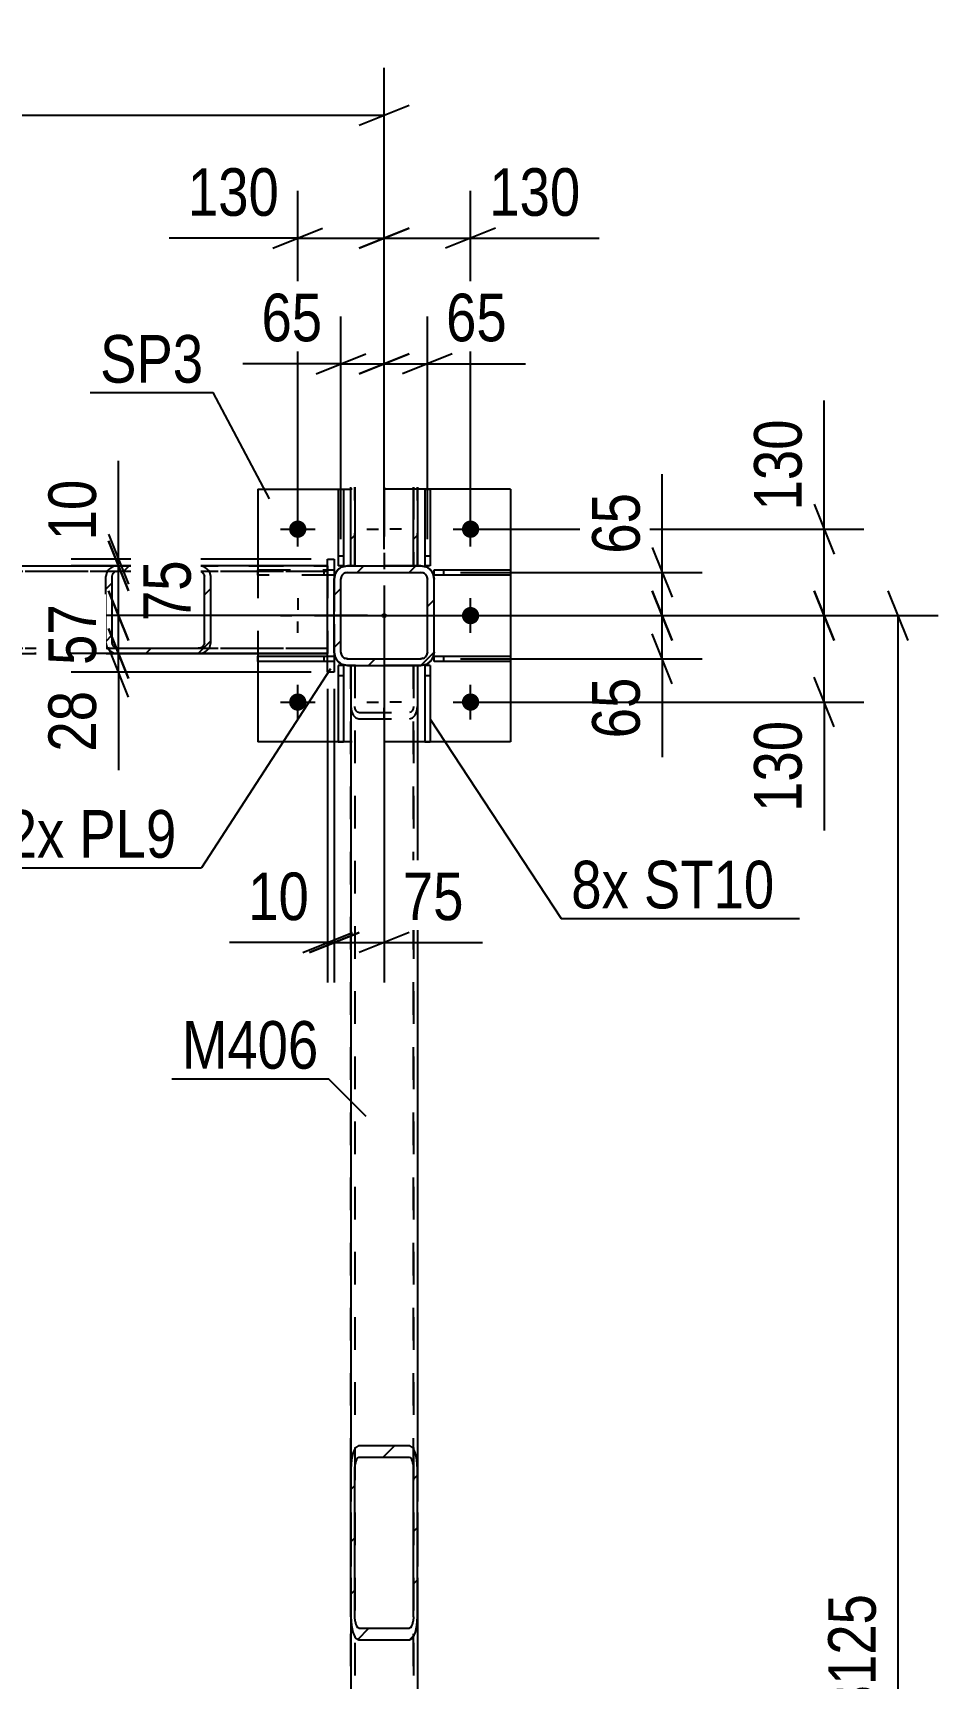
# Model space of a CAD drawing. Header units: millimetres. Extents: x -808 to 381, y -747 to 94.
# Drawn here: x 64.2 to 118.6, y -197.9 to -98.9 of the extents above; entities that cross this region are included whole.
import ezdxf

# ---------------------------------------------------------------- set-up
doc = ezdxf.new("R2010")
doc.units = ezdxf.units.MM
doc.linetypes.add('DXK_LINE_DOT2', pattern=[3.9198, 1.9599, -1.9599])
doc.linetypes.add('DXK_LINE_DOT3', pattern=[5.9187, 2.979, -0.9799, 0.9799, -0.9799])
doc.styles.add('Arial Narrow', font='ARIALN.TTF', dxfattribs={"height": 0.2})

# ---------------------------------------------------------------- blocks, each defined once
blk = doc.blocks.new('Part-232923327-102505 - 102461')
at = {"linetype": 'Continuous'}
h = blk.add_hatch(dxfattribs=at)
h.set_pattern_fill('', scale=0.7, style=0, pattern_type=0)
h.set_pattern_definition([(45, (86.8112, -195.6161), (-1.57154, 1.57154), [])])
h.paths.add_polyline_path([(83.771, -195.616), (86.811, -195.616), (86.995, -195.509), (87.151, -195.205), (87.255, -194.75), (87.291, -194.213), (87.291, -185.324), (87.255, -184.787), (87.151, -184.332), (86.995, -184.028), (86.811, -183.921), (83.771, -183.921), (83.588, -184.028), (83.432, -184.332), (83.328, -184.787), (83.291, -185.324), (83.291, -194.213), (83.328, -194.75), (83.432, -195.205), (83.588, -195.509)])
h.paths.add_polyline_path([(83.602, -194.709), (83.55, -194.481), (83.531, -194.213), (83.531, -185.324), (83.55, -185.056), (83.602, -184.828), (83.679, -184.676), (83.771, -184.623), (86.811, -184.623), (86.903, -184.676), (86.981, -184.828), (87.033, -185.056), (87.051, -185.324), (87.051, -194.213), (87.033, -194.481), (86.981, -194.709), (86.903, -194.861), (86.811, -194.914), (83.771, -194.914), (83.679, -194.861)])
at = {"color": 2, "linetype": 'Continuous'}
for p, q in [((83.291, -136.996), (83.291, -185.324)), ((87.291, -136.996), (87.291, -185.324)), ((83.771, -183.921), (83.588, -184.028)), ((83.771, -183.921), (86.811, -183.921)), ((86.995, -184.028), (86.811, -183.921)), ((83.328, -184.787), (83.291, -185.324)), ((83.531, -185.324), (83.55, -185.056)), ((83.679, -184.676), (83.771, -184.623)), ((83.771, -184.623), (86.811, -184.623)), ((86.811, -184.623), (86.903, -184.676)), ((87.033, -185.056), (87.051, -185.324)), ((87.291, -185.324), (87.255, -184.787)), ((83.291, -194.213), (83.291, -185.324)), ((83.531, -194.213), (83.531, -185.324)), ((87.051, -194.213), (87.051, -185.324)), ((87.291, -194.213), (87.291, -185.324)), ((83.291, -194.213), (83.328, -194.75)), ((83.55, -194.481), (83.531, -194.213)), ((83.771, -194.914), (83.679, -194.861)), ((83.771, -194.914), (86.811, -194.914)), ((86.903, -194.861), (86.811, -194.914)), ((87.051, -194.213), (87.033, -194.481)), ((87.255, -194.75), (87.291, -194.213)), ((83.588, -195.509), (83.771, -195.616)), ((83.771, -195.616), (86.811, -195.616)), ((86.811, -195.616), (86.995, -195.509))]:
    blk.add_line(p, q, dxfattribs=at)
at = {"color": 7, "linetype": 'DXK_LINE_DOT2'}
for p, q in [((87.291, -136.996), (83.291, -136.996)), ((83.531, -136.996), (83.531, -194.213)), ((87.051, -136.996), (87.051, -194.213)), ((83.291, -185.324), (83.291, -194.213)), ((87.291, -185.324), (87.291, -194.213))]:
    blk.add_line(p, q, dxfattribs=at)
at = {"color": 2, "linetype": 'Continuous'}
for centre, radius, start, end in [((84.955, -184.92), 1.632, 146.88453, 175.35202), ((85.628, -184.92), 1.632, 4.64799, 33.11546), ((84.363, -185.122), 0.816, 146.88453, 175.35202), ((86.219, -185.122), 0.816, 4.64799, 33.11546), ((84.955, -194.618), 1.632, 184.64799, 213.11546), ((84.363, -194.415), 0.816, 184.64799, 213.11546), ((86.219, -194.415), 0.816, 326.88453, 355.35202), ((85.628, -194.618), 1.632, 326.88453, 355.35202)]:
    blk.add_arc(centre, radius, start, end, dxfattribs=at)
blk = doc.blocks.new('Part-232923327-102682 - 102461')
at = {"color": 2, "linetype": 'Continuous'}
for p, q in [((82.851, -136.996), (82.531, -136.996)), ((82.531, -136.996), (82.531, -141.596)), ((82.851, -136.996), (82.851, -141.596)), ((82.531, -141.596), (82.851, -141.596))]:
    blk.add_line(p, q, dxfattribs=at)
at = {"color": 7, "linetype": 'DXK_LINE_DOT2'}
blk.add_line((82.531, -137.596), (82.851, -137.596), dxfattribs=at)
blk = doc.blocks.new('Part-232923327-102561 - 102461')
at = {"color": 2, "linetype": 'Continuous'}
for p, q in [((81.891, -130.596), (82.291, -130.596)), ((81.891, -137.396), (81.891, -130.596)), ((82.291, -130.596), (82.291, -131.796)), ((82.291, -136.196), (82.291, -137.396)), ((82.291, -137.396), (81.891, -137.396))]:
    blk.add_line(p, q, dxfattribs=at)
at = {"color": 7, "linetype": 'DXK_LINE_DOT2'}
blk.add_line((82.291, -131.796), (82.291, -136.196), dxfattribs=at)
blk = doc.blocks.new('Part-232923327-102512 - 102461')
at = {"color": 7, "linetype": 'DXK_LINE_DOT2'}
for p, q in [((87.291, -136.996), (83.291, -136.996)), ((83.291, -136.996), (83.291, -194.213)), ((83.531, -136.996), (83.531, -255.996)), ((87.051, -136.996), (87.051, -255.996)), ((87.291, -136.996), (87.291, -194.213)), ((83.291, -139.462), (83.328, -139.745)), ((83.55, -139.604), (83.531, -139.462)), ((87.051, -139.462), (87.033, -139.604)), ((87.255, -139.745), (87.291, -139.462)), ((83.328, -139.745), (83.432, -139.985)), ((83.432, -139.985), (83.588, -140.145)), ((83.602, -139.724), (83.55, -139.604)), ((83.588, -140.145), (83.771, -140.202)), ((83.679, -139.804), (83.602, -139.724)), ((83.771, -139.832), (83.679, -139.804)), ((83.771, -139.832), (86.811, -139.832)), ((83.771, -140.202), (86.811, -140.202)), ((86.903, -139.804), (86.811, -139.832)), ((86.811, -140.202), (86.995, -140.145)), ((86.981, -139.724), (86.903, -139.804)), ((87.033, -139.604), (86.981, -139.724)), ((86.995, -140.145), (87.151, -139.985)), ((87.151, -139.985), (87.255, -139.745))]:
    blk.add_line(p, q, dxfattribs=at)
at = {"color": 2, "linetype": 'Continuous'}
for p, q in [((83.291, -194.213), (83.291, -255.996)), ((87.291, -194.213), (87.291, -255.996))]:
    blk.add_line(p, q, dxfattribs=at)
blk = doc.blocks.new('Part-232923327-142979 - 102461')
at = {"color": 7, "linetype": 'DXK_LINE_DOT2'}
for p, q in [((83.291, -130.999), (83.291, -126.262)), ((83.531, -126.262), (83.531, -130.999)), ((87.051, -126.262), (87.051, -130.999)), ((87.291, -130.999), (87.291, -126.262)), ((83.291, -130.999), (87.291, -130.999))]:
    blk.add_line(p, q, dxfattribs=at)
at = {"color": 7, "linetype": 'DXK_LINE_DOT3'}
blk.add_line((85.291, -126.262), (85.291, -140.999), dxfattribs=at)
blk = doc.blocks.new('Part-232923327-102506 - 102461')
at = {"color": 7, "linetype": 'DXK_LINE_DOT2'}
for p, q in [((83.291, -255.996), (83.291, -136.996)), ((83.291, -136.996), (87.291, -136.996)), ((83.531, -136.996), (83.531, -255.996)), ((87.051, -255.996), (87.051, -136.996)), ((87.291, -136.996), (87.291, -255.996))]:
    blk.add_line(p, q, dxfattribs=at)
blk = doc.blocks.new('Part-232923327-102681 - 102461')
at = {"color": 2, "linetype": 'Continuous'}
for p, q in [((88.051, -136.996), (87.731, -136.996)), ((87.731, -136.996), (87.731, -141.596)), ((88.051, -136.996), (88.051, -141.596)), ((87.731, -141.596), (88.051, -141.596))]:
    blk.add_line(p, q, dxfattribs=at)
at = {"color": 7, "linetype": 'DXK_LINE_DOT2'}
blk.add_line((87.731, -137.596), (88.051, -137.596), dxfattribs=at)
blk = doc.blocks.new('Part-232923327-102482 - 102461')
at = {"color": 7, "linetype": 'DXK_LINE_DOT2'}
for p, q in [((32.332, -130.996), (56.908, -130.996)), ((32.332, -130.996), (32.332, -136.276)), ((32.332, -131.316), (81.891, -131.316)), ((69.305, -130.996), (81.891, -130.996)), ((81.891, -130.996), (81.891, -136.276)), ((32.332, -135.956), (81.891, -135.956)), ((32.332, -136.276), (56.908, -136.276)), ((69.305, -136.276), (81.891, -136.276))]:
    blk.add_line(p, q, dxfattribs=at)
at = {"color": 2, "linetype": 'Continuous'}
for p, q in [((56.908, -130.996), (69.305, -130.996)), ((56.908, -136.276), (69.305, -136.276))]:
    blk.add_line(p, q, dxfattribs=at)
blk = doc.blocks.new('Part-232923327-102676 - 102461')
at = {"color": 2, "linetype": 'Continuous'}
for p, q in [((88.291, -136.756), (88.291, -136.436)), ((88.291, -136.436), (92.891, -136.436)), ((92.891, -136.436), (92.891, -136.756)), ((92.891, -136.756), (88.291, -136.756))]:
    blk.add_line(p, q, dxfattribs=at)
at = {"color": 7, "linetype": 'DXK_LINE_DOT2'}
blk.add_line((88.891, -136.756), (88.891, -136.436), dxfattribs=at)
blk = doc.blocks.new('Part-232923327-102679 - 102461')
at = {"color": 2, "linetype": 'Continuous'}
for p, q in [((87.731, -126.396), (87.731, -130.996)), ((87.731, -126.396), (88.051, -126.396)), ((88.051, -126.396), (88.051, -130.996)), ((88.051, -130.996), (87.731, -130.996))]:
    blk.add_line(p, q, dxfattribs=at)
at = {"color": 7, "linetype": 'DXK_LINE_DOT2'}
blk.add_line((87.731, -130.396), (88.051, -130.396), dxfattribs=at)
blk = doc.blocks.new('Part-232923327-102536 - 102461')
at = {"linetype": 'Continuous'}
h = blk.add_hatch(dxfattribs=at)
h.set_pattern_fill('', scale=0.7, style=0, pattern_type=0)
h.set_pattern_definition([(45, (87.4912, -136.9959), (-1.57154, 1.57154), [])])
h.paths.add_polyline_path([(83.091, -136.996), (87.491, -136.996), (87.797, -136.935), (88.057, -136.762), (88.23, -136.502), (88.291, -136.196), (88.291, -131.796), (88.23, -131.49), (88.057, -131.23), (87.797, -131.057), (87.491, -130.996), (83.091, -130.996), (82.785, -131.057), (82.526, -131.23), (82.352, -131.49), (82.291, -131.796), (82.291, -136.196), (82.352, -136.502), (82.526, -136.762), (82.785, -136.935)])
h.paths.add_polyline_path([(82.808, -136.479), (82.722, -136.349), (82.691, -136.196), (82.691, -131.796), (82.722, -131.643), (82.808, -131.513), (82.938, -131.426), (83.091, -131.396), (87.491, -131.396), (87.644, -131.426), (87.774, -131.513), (87.861, -131.643), (87.891, -131.796), (87.891, -136.196), (87.861, -136.349), (87.774, -136.479), (87.644, -136.565), (87.491, -136.596), (83.091, -136.596), (82.938, -136.565)])
blk.add_hatch(color=30, dxfattribs=at).paths.add_polyline_path([(85.291, -134.096, -1), (85.291, -133.896, -1)])
at = {"color": 7, "linetype": 'DXK_LINE_DOT2'}
for p, q in [((82.291, -131.796), (82.352, -131.49)), ((82.785, -131.057), (83.091, -130.996)), ((83.091, -131.396), (82.938, -131.426)), ((87.491, -130.996), (83.091, -130.996)), ((83.091, -131.396), (87.491, -131.396)), ((87.491, -130.996), (87.797, -131.057)), ((87.644, -131.426), (87.491, -131.396)), ((88.23, -131.49), (88.291, -131.796)), ((82.291, -136.196), (82.291, -131.796)), ((82.722, -131.643), (82.691, -131.796)), ((82.691, -136.196), (82.691, -131.796)), ((87.891, -131.796), (87.861, -131.643)), ((87.891, -136.196), (87.891, -131.796)), ((88.291, -136.196), (88.291, -131.796)), ((82.352, -136.502), (82.291, -136.196)), ((82.691, -136.196), (82.722, -136.349)), ((82.938, -136.565), (83.091, -136.596)), ((87.491, -136.596), (87.644, -136.565)), ((87.861, -136.349), (87.891, -136.196)), ((88.291, -136.196), (88.23, -136.502)), ((83.091, -136.996), (82.785, -136.935)), ((83.091, -136.596), (87.491, -136.596)), ((87.491, -136.996), (83.091, -136.996)), ((87.797, -136.935), (87.491, -136.996))]:
    blk.add_line(p, q, dxfattribs=at)
at = {"color": 2, "linetype": 'Continuous'}
for p, q in [((82.352, -131.49), (82.291, -131.796)), ((83.091, -130.996), (82.785, -131.057)), ((82.938, -131.426), (83.091, -131.396)), ((83.091, -130.996), (83.091, -130.996)), ((83.091, -130.996), (87.491, -130.996)), ((83.091, -131.396), (83.091, -131.396)), ((83.091, -131.396), (87.491, -131.396)), ((87.491, -130.996), (87.491, -130.996)), ((87.797, -131.057), (87.491, -130.996)), ((87.491, -131.396), (87.491, -131.396)), ((87.491, -131.396), (87.644, -131.426)), ((88.291, -131.796), (88.23, -131.49)), ((82.291, -131.796), (82.291, -131.796)), ((82.291, -136.196), (82.291, -131.796)), ((82.691, -131.796), (82.722, -131.643)), ((82.691, -131.796), (82.691, -131.796)), ((82.691, -136.196), (82.691, -131.796)), ((87.861, -131.643), (87.891, -131.796)), ((87.891, -131.796), (87.891, -131.796)), ((87.891, -136.196), (87.891, -131.796)), ((88.291, -131.796), (88.291, -131.796)), ((88.291, -136.196), (88.291, -131.796)), ((82.291, -136.196), (82.291, -136.196)), ((82.291, -136.196), (82.352, -136.502)), ((82.691, -136.196), (82.691, -136.196)), ((82.722, -136.349), (82.691, -136.196)), ((83.091, -136.596), (82.938, -136.565)), ((87.644, -136.565), (87.491, -136.596)), ((87.891, -136.196), (87.861, -136.349)), ((87.891, -136.196), (87.891, -136.196)), ((88.23, -136.502), (88.291, -136.196)), ((88.291, -136.196), (88.291, -136.196)), ((82.785, -136.935), (83.091, -136.996)), ((83.091, -136.596), (83.091, -136.596)), ((83.091, -136.596), (87.491, -136.596)), ((83.091, -136.996), (83.091, -136.996)), ((83.091, -136.996), (87.491, -136.996)), ((87.491, -136.596), (87.491, -136.596)), ((87.491, -136.996), (87.797, -136.935)), ((87.491, -136.996), (87.491, -136.996))]:
    blk.add_line(p, q, dxfattribs=at)
at = {"color": 30, "linetype": 'DXK_LINE_DOT3'}
blk.add_line((85.291, -133.996), (85.291, -133.996), dxfattribs=at)
at = {"color": 30, "linetype": 'Continuous'}
blk.add_circle((85.291, -133.996), 0.1, dxfattribs=at)
at = {"color": 7, "linetype": 'DXK_LINE_DOT2'}
for centre, radius, start, end in [((83.091, -131.796), 0.8, 112.5, 157.5), ((83.091, -131.796), 0.4, 112.5, 157.5), ((87.491, -131.796), 0.4, 22.5, 67.5), ((87.491, -131.796), 0.8, 22.5, 67.5), ((83.091, -136.196), 0.8, 202.5, 247.5), ((83.091, -136.196), 0.4, 202.5, 247.5), ((87.491, -136.196), 0.4, 292.5, 337.5), ((87.491, -136.196), 0.8, 292.5, 337.5)]:
    blk.add_arc(centre, radius, start, end, dxfattribs=at)
at = {"color": 2, "linetype": 'Continuous'}
for centre, radius, start, end in [((83.091, -131.796), 0.8, 112.5, 157.5), ((83.091, -131.796), 0.4, 112.5, 157.5), ((87.491, -131.796), 0.4, 22.5, 67.5), ((87.491, -131.796), 0.8, 22.5, 67.5), ((83.091, -136.196), 0.8, 202.5, 247.5), ((83.091, -136.196), 0.4, 202.5, 247.5), ((87.491, -136.196), 0.4, 292.5, 337.5), ((87.491, -136.196), 0.8, 292.5, 337.5)]:
    blk.add_arc(centre, radius, start, end, dxfattribs=at)
blk = doc.blocks.new('Part-232923327-102539 - 102461')
at = {"color": 2, "linetype": 'Continuous'}
for p, q in [((77.691, -126.396), (77.691, -130.996)), ((77.691, -126.396), (83.291, -126.396)), ((92.891, -126.396), (87.291, -126.396)), ((92.891, -126.396), (92.891, -141.596)), ((77.691, -136.276), (77.691, -141.596)), ((83.291, -141.596), (77.691, -141.596)), ((92.891, -141.596), (87.291, -141.596))]:
    blk.add_line(p, q, dxfattribs=at)
at = {"color": 7, "linetype": 'DXK_LINE_DOT2'}
for p, q in [((87.291, -126.396), (83.291, -126.396)), ((77.691, -130.996), (77.691, -136.276)), ((87.291, -141.596), (83.291, -141.596))]:
    blk.add_line(p, q, dxfattribs=at)
blk = doc.blocks.new('Part-232923327-102541 - 102461')
at = {"color": 7, "linetype": 'DXK_LINE_DOT2'}
for p, q in [((57.321, -131.391), (57.291, -131.636)), ((57.404, -131.183), (57.321, -131.391)), ((57.528, -131.045), (57.404, -131.183)), ((57.483, -131.636), (57.498, -131.513)), ((57.498, -131.513), (57.539, -131.41)), ((57.674, -130.996), (57.528, -131.045)), ((57.539, -131.41), (57.601, -131.34)), ((57.601, -131.34), (57.674, -131.316)), ((57.674, -130.996), (60.068, -130.996)), ((57.674, -130.996), (81.891, -130.996)), ((57.674, -131.316), (60.068, -131.316)), ((57.674, -131.316), (81.891, -131.316)), ((60.215, -131.045), (60.068, -130.996)), ((60.068, -131.316), (60.142, -131.34)), ((60.142, -131.34), (60.204, -131.41)), ((60.204, -131.41), (60.245, -131.513)), ((60.339, -131.183), (60.215, -131.045)), ((60.245, -131.513), (60.26, -131.636)), ((60.422, -131.391), (60.339, -131.183)), ((60.451, -131.636), (60.422, -131.391)), ((81.891, -130.996), (81.891, -136.276)), ((57.291, -135.636), (57.291, -131.636)), ((57.483, -135.636), (57.483, -131.636)), ((60.26, -135.636), (60.26, -131.636)), ((60.451, -135.636), (60.451, -131.636)), ((57.291, -135.636), (57.321, -135.881)), ((57.321, -135.881), (57.404, -136.088)), ((57.404, -136.088), (57.528, -136.227)), ((57.498, -135.758), (57.483, -135.636)), ((57.539, -135.862), (57.498, -135.758)), ((57.528, -136.227), (57.674, -136.276)), ((57.601, -135.932), (57.539, -135.862)), ((57.674, -135.956), (57.601, -135.932)), ((57.674, -135.956), (60.068, -135.956)), ((57.674, -135.956), (81.891, -135.956)), ((57.674, -136.276), (60.068, -136.276)), ((81.891, -136.276), (57.674, -136.276)), ((60.142, -135.932), (60.068, -135.956)), ((60.068, -136.276), (60.215, -136.227)), ((60.204, -135.862), (60.142, -135.932)), ((60.245, -135.758), (60.204, -135.862)), ((60.215, -136.227), (60.339, -136.088)), ((60.26, -135.636), (60.245, -135.758)), ((60.339, -136.088), (60.422, -135.881)), ((60.422, -135.881), (60.451, -135.636))]:
    blk.add_line(p, q, dxfattribs=at)
blk = doc.blocks.new('Part-232923327-102677 - 102461')
at = {"color": 7, "linetype": 'DXK_LINE_DOT2'}
for p, q in [((77.691, -131.236), (82.291, -131.236)), ((77.691, -131.556), (77.691, -131.236)), ((82.291, -131.556), (77.691, -131.556)), ((81.691, -131.556), (81.691, -131.236)), ((82.291, -131.236), (82.291, -131.556))]:
    blk.add_line(p, q, dxfattribs=at)
blk = doc.blocks.new('Part-232923327-102542 - 102461')
at = {"linetype": 'Continuous'}
h = blk.add_hatch(dxfattribs=at)
h.set_pattern_fill('', scale=0.7, style=0, pattern_type=0)
h.set_pattern_definition([(45, (74.0929, -136.276), (-1.57154, 1.57154), [])])
h.paths.add_polyline_path([(69.305, -136.276), (74.093, -136.276), (74.386, -136.227), (74.635, -136.089), (74.801, -135.881), (74.859, -135.636), (74.859, -131.636), (74.801, -131.391), (74.635, -131.183), (74.386, -131.045), (74.093, -130.996), (69.305, -130.996), (69.012, -131.045), (68.763, -131.183), (68.597, -131.391), (68.539, -131.636), (68.539, -135.636), (68.597, -135.881), (68.763, -136.089), (69.012, -136.227)])
h.paths.add_polyline_path([(68.951, -135.758), (68.922, -135.636), (68.922, -131.636), (68.951, -131.514), (69.034, -131.41), (69.159, -131.34), (69.305, -131.316), (74.093, -131.316), (74.239, -131.34), (74.364, -131.41), (74.447, -131.514), (74.476, -131.636), (74.476, -135.636), (74.447, -135.758), (74.364, -135.862), (74.239, -135.932), (74.093, -135.956), (69.305, -135.956), (69.159, -135.932), (69.034, -135.862)])
at = {"color": 2, "linetype": 'Continuous'}
for p, q in [((68.597, -131.391), (68.539, -131.636)), ((68.922, -131.636), (68.951, -131.514)), ((69.305, -130.996), (69.012, -131.045)), ((69.159, -131.34), (69.305, -131.316)), ((69.305, -130.996), (74.093, -130.996)), ((69.305, -131.316), (74.093, -131.316)), ((81.891, -130.996), (74.093, -130.996)), ((74.386, -131.045), (74.093, -130.996)), ((74.093, -131.316), (74.239, -131.34)), ((74.447, -131.514), (74.476, -131.636)), ((74.859, -131.636), (74.801, -131.391)), ((68.539, -135.636), (68.539, -131.636)), ((68.922, -135.636), (68.922, -131.636)), ((74.476, -135.636), (74.476, -131.636)), ((74.859, -135.636), (74.859, -131.636)), ((68.539, -135.636), (68.597, -135.881)), ((68.951, -135.758), (68.922, -135.636)), ((69.012, -136.227), (69.305, -136.276)), ((69.305, -135.956), (69.159, -135.932)), ((69.305, -135.956), (74.093, -135.956)), ((69.305, -136.276), (74.093, -136.276)), ((74.239, -135.932), (74.093, -135.956)), ((74.093, -136.276), (74.386, -136.227)), ((74.093, -136.276), (81.891, -136.276)), ((74.476, -135.636), (74.447, -135.758)), ((74.801, -135.881), (74.859, -135.636))]:
    blk.add_line(p, q, dxfattribs=at)
at = {"color": 7, "linetype": 'DXK_LINE_DOT2'}
for p, q in [((69.305, -130.996), (74.093, -130.996)), ((69.305, -131.316), (81.891, -131.316)), ((81.891, -136.276), (81.891, -130.996)), ((69.305, -135.956), (81.891, -135.956)), ((69.305, -136.276), (74.093, -136.276))]:
    blk.add_line(p, q, dxfattribs=at)
at = {"color": 2, "linetype": 'Continuous'}
for centre, radius, start, end in [((69.23, -131.726), 0.716, 107.70119, 152.05373), ((69.267, -131.681), 0.358, 107.70119, 152.05373), ((74.131, -131.681), 0.358, 27.94627, 72.2988), ((74.168, -131.726), 0.716, 27.94627, 72.2988), ((69.23, -135.546), 0.716, 207.94627, 252.2988), ((69.267, -135.591), 0.358, 207.94627, 252.2988), ((74.131, -135.591), 0.358, 287.70119, 332.05373), ((74.168, -135.546), 0.716, 287.70119, 332.05373)]:
    blk.add_arc(centre, radius, start, end, dxfattribs=at)
blk = doc.blocks.new('Part-232923327-102562 - 102461')
at = {"color": 7, "linetype": 'DXK_LINE_DOT2'}
for p, q in [((81.891, -130.596), (82.291, -130.596)), ((81.891, -137.396), (81.891, -130.596)), ((82.291, -130.596), (82.291, -137.396)), ((82.291, -137.396), (81.891, -137.396))]:
    blk.add_line(p, q, dxfattribs=at)
blk = doc.blocks.new('Part-232923327-142971 - 102461')
at = {"color": 7, "linetype": 'DXK_LINE_DOT2'}
for p, q in [((83.291, -130.999), (83.291, -126.262)), ((83.531, -126.262), (83.531, -130.999)), ((87.051, -126.262), (87.051, -130.999)), ((87.291, -130.999), (87.291, -126.262)), ((83.291, -130.999), (87.291, -130.999))]:
    blk.add_line(p, q, dxfattribs=at)
at = {"color": 7, "linetype": 'DXK_LINE_DOT3'}
blk.add_line((85.291, -126.262), (85.291, -140.999), dxfattribs=at)
blk = doc.blocks.new('Part-232923327-102675 - 102461')
at = {"color": 2, "linetype": 'Continuous'}
for p, q in [((88.291, -131.556), (88.291, -131.236)), ((88.291, -131.236), (92.891, -131.236)), ((92.891, -131.556), (88.291, -131.556)), ((92.891, -131.236), (92.891, -131.556))]:
    blk.add_line(p, q, dxfattribs=at)
at = {"color": 7, "linetype": 'DXK_LINE_DOT2'}
blk.add_line((88.891, -131.556), (88.891, -131.236), dxfattribs=at)
blk = doc.blocks.new('Part-232923327-102678 - 102461')
at = {"color": 2, "linetype": 'Continuous'}
for p, q in [((77.691, -136.436), (81.891, -136.436)), ((77.691, -136.756), (77.691, -136.436)), ((81.891, -136.756), (77.691, -136.756))]:
    blk.add_line(p, q, dxfattribs=at)
at = {"color": 7, "linetype": 'DXK_LINE_DOT2'}
for p, q in [((81.691, -136.756), (81.691, -136.436)), ((81.891, -136.436), (82.291, -136.436)), ((82.291, -136.436), (82.291, -136.756)), ((82.291, -136.756), (81.891, -136.756))]:
    blk.add_line(p, q, dxfattribs=at)
blk = doc.blocks.new('Part-232923327-102680 - 102461')
at = {"color": 2, "linetype": 'Continuous'}
for p, q in [((82.531, -126.396), (82.531, -130.996)), ((82.531, -126.396), (82.851, -126.396)), ((82.851, -126.396), (82.851, -130.996)), ((82.851, -130.996), (82.531, -130.996))]:
    blk.add_line(p, q, dxfattribs=at)
at = {"color": 7, "linetype": 'DXK_LINE_DOT2'}
blk.add_line((82.531, -130.396), (82.851, -130.396), dxfattribs=at)
blk = doc.blocks.new('Bolt-232923327-102699 - 102461')
at = {"linetype": 'Continuous'}
for points in [[(80.091, -128.276, -1), (80.091, -129.316, -1)], [(90.491, -128.276, -1), (90.491, -129.316, -1)], [(90.491, -133.476, -1), (90.491, -134.516, -1)], [(80.091, -138.676, -1), (80.091, -139.716, -1)], [(90.491, -138.676, -1), (90.491, -139.716, -1)]]:
    blk.add_hatch(color=1, dxfattribs=at).paths.add_polyline_path(points)
at = {"color": 1, "linetype": 'Continuous'}
for p, q in [((80.091, -129.836), (80.091, -127.756)), ((85.291, -127.756), (85.291, -128.448)), ((90.491, -129.836), (90.491, -127.756)), ((79.051, -128.796), (81.131, -128.796)), ((84.251, -128.796), (84.944, -128.796)), ((85.291, -129.836), (85.291, -129.143)), ((86.331, -128.796), (85.639, -128.796)), ((89.451, -128.796), (91.531, -128.796)), ((80.091, -132.956), (80.091, -133.648)), ((90.491, -135.036), (90.491, -132.956)), ((79.051, -133.996), (79.744, -133.996)), ((80.091, -135.036), (80.091, -134.343)), ((81.131, -133.996), (80.439, -133.996)), ((89.451, -133.996), (91.531, -133.996)), ((80.091, -140.236), (80.091, -138.156)), ((85.291, -138.156), (85.291, -138.848)), ((90.491, -140.236), (90.491, -138.156)), ((79.051, -139.196), (81.131, -139.196)), ((84.251, -139.196), (84.944, -139.196)), ((86.331, -139.196), (85.639, -139.196)), ((89.451, -139.196), (91.531, -139.196)), ((85.291, -140.236), (85.291, -139.543))]:
    blk.add_line(p, q, dxfattribs=at)
blk = doc.blocks.new('Part-232923327-142968 - 102461')
at = {"color": 7, "linetype": 'DXK_LINE_DOT2'}
for p, q in [((83.291, -130.999), (83.291, -126.262)), ((83.531, -126.262), (83.531, -130.999)), ((87.051, -126.262), (87.051, -130.999)), ((87.291, -130.999), (87.291, -126.262)), ((83.291, -130.999), (87.291, -130.999))]:
    blk.add_line(p, q, dxfattribs=at)
at = {"color": 7, "linetype": 'DXK_LINE_DOT3'}
blk.add_line((85.291, -126.262), (85.291, -140.999), dxfattribs=at)
blk = doc.blocks.new('Part-232923327-142975 - 102461')
at = {"color": 7, "linetype": 'DXK_LINE_DOT2'}
for p, q in [((83.291, -130.999), (83.291, -126.262)), ((83.531, -126.262), (83.531, -130.999)), ((87.051, -126.262), (87.051, -130.999)), ((87.291, -130.999), (87.291, -126.262)), ((83.291, -130.999), (87.291, -130.999))]:
    blk.add_line(p, q, dxfattribs=at)
at = {"color": 7, "linetype": 'DXK_LINE_DOT3'}
blk.add_line((85.291, -126.262), (85.291, -140.999), dxfattribs=at)
blk = doc.blocks.new('Part-232923327-143029 - 102461')
at = {"color": 7, "linetype": 'DXK_LINE_DOT2'}
for p, q in [((83.291, -130.999), (83.291, -126.262)), ((83.531, -126.262), (83.531, -130.999)), ((87.051, -126.262), (87.051, -130.999)), ((87.291, -130.999), (87.291, -126.262)), ((83.291, -130.999), (87.291, -130.999))]:
    blk.add_line(p, q, dxfattribs=at)
at = {"color": 7, "linetype": 'DXK_LINE_DOT3'}
blk.add_line((85.291, -126.262), (85.291, -140.999), dxfattribs=at)
blk = doc.blocks.new('Part-232923327-143031 - 102461')
at = {"color": 7, "linetype": 'DXK_LINE_DOT2'}
for p, q in [((83.291, -130.999), (83.291, -126.262)), ((83.531, -126.262), (83.531, -130.999)), ((87.051, -126.262), (87.051, -130.999)), ((87.291, -130.999), (87.291, -126.262)), ((83.291, -130.999), (87.291, -130.999))]:
    blk.add_line(p, q, dxfattribs=at)
at = {"color": 7, "linetype": 'DXK_LINE_DOT3'}
blk.add_line((85.291, -126.262), (85.291, -140.999), dxfattribs=at)
blk = doc.blocks.new('Part-232923327-143033 - 102461')
at = {"linetype": 'Continuous'}
h = blk.add_hatch(dxfattribs=at)
h.set_pattern_fill('', scale=0.7, style=0, pattern_type=0)
h.set_pattern_definition([(45, (83.2912, -126.2621), (-1.5715, 1.5715), [])])
h.paths.add_polyline_path([(83.531, -126.262), (83.291, -126.262), (83.291, -130.999), (83.531, -130.999)])
h = blk.add_hatch(dxfattribs=at)
h.set_pattern_fill('', scale=0.7, style=0, pattern_type=0)
h.set_pattern_definition([(45, (87.0512, -126.2621), (-1.5715, 1.5715), [])])
h.paths.add_polyline_path([(87.291, -126.262), (87.051, -126.262), (87.051, -130.999), (87.291, -130.999)])
at = {"color": 7, "linetype": 'DXK_LINE_DOT2'}
for p, q in [((83.291, -130.999), (83.291, -126.262)), ((83.531, -130.999), (83.531, -126.262)), ((87.051, -130.999), (87.051, -126.262)), ((87.291, -126.262), (87.291, -130.999)), ((87.291, -130.999), (83.291, -130.999))]:
    blk.add_line(p, q, dxfattribs=at)
at = {"color": 2, "linetype": 'Continuous'}
for p, q in [((83.291, -130.999), (83.291, -126.262)), ((83.531, -126.262), (83.531, -130.999)), ((87.051, -130.999), (87.051, -126.262)), ((87.291, -126.262), (87.291, -130.999)), ((83.531, -130.999), (83.291, -130.999)), ((87.291, -130.999), (87.051, -130.999))]:
    blk.add_line(p, q, dxfattribs=at)
blk = doc.blocks.new('Part-232923327-143048 - 102461')
at = {"color": 7, "linetype": 'DXK_LINE_DOT2'}
for p, q in [((83.291, -131.001), (83.291, -126.262)), ((83.531, -126.262), (83.531, -131.001)), ((87.051, -126.262), (87.051, -131.001)), ((87.291, -131.001), (87.291, -126.262)), ((83.291, -131.001), (87.291, -131.001))]:
    blk.add_line(p, q, dxfattribs=at)
at = {"color": 7, "linetype": 'DXK_LINE_DOT3'}
blk.add_line((85.291, -126.262), (85.291, -141.001), dxfattribs=at)
blk = doc.blocks.new('StraightDimension-232923327-161126 - 102461')
at = {"color": 7, "linetype": 'Continuous'}
for p, q in [((69.305, -130.596), (69.305, -124.69)), ((69.305, -130.596), (69.305, -124.69)), ((68.705, -129.096), (69.905, -132.096)), ((69.905, -132.496), (68.705, -129.496)), ((80.891, -130.596), (66.455, -130.596)), ((69.305, -130.996), (69.305, -130.596)), ((80.891, -130.996), (66.455, -130.996))]:
    blk.add_line(p, q, dxfattribs=at)
at = {"color": 0}
blk.add_wipeout([(68.555, -125.215), (64.355, -125.215), (64.355, -130.071), (68.555, -130.071)], dxfattribs=at)
at = {"color": 3, "style": 'Arial Narrow'}
blk.add_text('10', height=2.8633, rotation=90.00021, dxfattribs=at).set_placement((67.955, -129.471))
blk = doc.blocks.new('StraightDimension-232923327-161106 - 102461')
at = {"color": 7, "linetype": 'Continuous'}
for p, q in [((101.419, -132.496), (102.619, -135.496)), ((89.291, -133.996), (104.419, -133.996)), ((102.019, -136.596), (102.019, -133.996)), ((102.619, -138.096), (101.419, -135.096)), ((89.891, -136.596), (104.419, -136.596)), ((102.019, -136.596), (102.019, -142.502)), ((102.019, -136.596), (102.019, -142.502))]:
    blk.add_line(p, q, dxfattribs=at)
at = {"color": 0}
blk.add_wipeout([(101.269, -137.121), (97.069, -137.121), (97.069, -141.977), (101.269, -141.977)], dxfattribs=at)
at = {"color": 3, "style": 'Arial Narrow'}
blk.add_text('65', height=2.8633, rotation=90.00021, dxfattribs=at).set_placement((100.669, -141.377))
blk = doc.blocks.new('StraightDimension-232923327-163067 - 102461')
at = {"color": 7, "linetype": 'Continuous'}
for p, q in [((85.291, -134.996), (85.291, -156.065)), ((82.291, -138.396), (82.291, -156.065)), ((80.791, -154.265), (83.791, -153.065)), ((86.791, -153.065), (83.791, -154.265)), ((82.291, -153.665), (85.291, -153.665)), ((85.291, -153.665), (91.198, -153.665)), ((85.291, -153.665), (91.198, -153.665))]:
    blk.add_line(p, q, dxfattribs=at)
at = {"color": 0}
blk.add_wipeout([(90.673, -152.915), (90.673, -148.715), (85.816, -148.715), (85.816, -152.915)], dxfattribs=at)
at = {"color": 3, "style": 'Arial Narrow'}
blk.add_text('75', height=2.8633, dxfattribs=at).set_placement((86.416, -152.315))
blk = doc.blocks.new('StraightDimension-232923327-161416 - 102461')
at = {"color": 7, "linetype": 'Continuous'}
for p, q in [((111.16, -132.496), (112.36, -135.496)), ((81.091, -133.996), (114.16, -133.996)), ((111.76, -139.196), (111.76, -133.996)), ((112.36, -140.696), (111.16, -137.696)), ((91.491, -139.196), (114.16, -139.196)), ((111.76, -139.196), (111.76, -146.93)), ((111.76, -139.196), (111.76, -146.93))]:
    blk.add_line(p, q, dxfattribs=at)
at = {"color": 0}
blk.add_wipeout([(111.01, -139.721), (106.81, -139.721), (106.81, -146.405), (111.01, -146.405)], dxfattribs=at)
at = {"color": 3, "style": 'Arial Narrow'}
blk.add_text('130', height=2.8633, rotation=90.00021, dxfattribs=at).set_placement((110.41, -145.805))
blk = doc.blocks.new('StraightDimension-232923327-161415 - 102461')
at = {"color": 7, "linetype": 'Continuous'}
for p, q in [((111.76, -128.796), (111.76, -121.061)), ((111.76, -128.796), (111.76, -121.061)), ((111.16, -127.296), (112.36, -130.296)), ((91.491, -128.796), (114.16, -128.796)), ((111.76, -133.996), (111.76, -128.796)), ((112.36, -135.496), (111.16, -132.496)), ((81.091, -133.996), (114.16, -133.996))]:
    blk.add_line(p, q, dxfattribs=at)
at = {"color": 0}
blk.add_wipeout([(111.01, -121.586), (106.81, -121.586), (106.81, -128.271), (111.01, -128.271)], dxfattribs=at)
at = {"color": 3, "style": 'Arial Narrow'}
blk.add_text('130', height=2.8633, rotation=90.00021, dxfattribs=at).set_placement((110.41, -127.671))
blk = doc.blocks.new('StraightDimension-232923327-109268 - 102461')
at = {"color": 7, "linetype": 'Continuous'}
for p, q in [((29.292, -129.999), (29.292, -101.044)), ((85.291, -129.996), (85.291, -101.044)), ((30.792, -103.294), (27.792, -104.494)), ((29.292, -103.894), (85.291, -103.894)), ((83.791, -104.494), (86.791, -103.294))]:
    blk.add_line(p, q, dxfattribs=at)
at = {"color": 0}
blk.add_wipeout([(61.548, -103.144), (61.548, -98.944), (53.036, -98.944), (53.036, -103.144)], dxfattribs=at)
at = {"color": 3, "style": 'Arial Narrow'}
blk.add_text('1400', height=2.8633, dxfattribs=at).set_placement((53.636, -102.544))
blk = doc.blocks.new('StraightDimension-232923327-147542 - 102461')
at = {"color": 7, "linetype": 'Continuous'}
for p, q in [((80.091, -127.796), (80.091, -108.447)), ((85.291, -127.796), (85.291, -108.447)), ((78.591, -111.897), (81.591, -110.697)), ((86.791, -110.697), (83.791, -111.897)), ((80.091, -111.297), (72.357, -111.297)), ((80.091, -111.297), (72.357, -111.297)), ((80.091, -111.297), (85.291, -111.297))]:
    blk.add_line(p, q, dxfattribs=at)
at = {"color": 0}
blk.add_wipeout([(79.566, -110.547), (79.566, -106.347), (72.882, -106.347), (72.882, -110.547)], dxfattribs=at)
at = {"color": 3, "style": 'Arial Narrow'}
blk.add_text('130', height=2.8633, dxfattribs=at).set_placement((73.482, -109.947))
blk = doc.blocks.new('StraightDimension-232923327-147544 - 102461')
at = {"color": 7, "linetype": 'Continuous'}
for p, q in [((85.291, -127.796), (85.291, -108.447)), ((90.491, -127.796), (90.491, -108.447)), ((83.791, -111.897), (86.791, -110.697)), ((91.991, -110.697), (88.991, -111.897)), ((85.291, -111.297), (90.491, -111.297)), ((90.491, -111.297), (98.226, -111.297)), ((90.491, -111.297), (98.226, -111.297))]:
    blk.add_line(p, q, dxfattribs=at)
at = {"color": 0}
blk.add_wipeout([(97.701, -110.547), (97.701, -106.347), (91.016, -106.347), (91.016, -110.547)], dxfattribs=at)
at = {"color": 3, "style": 'Arial Narrow'}
blk.add_text('130', height=2.8633, dxfattribs=at).set_placement((91.616, -109.947))
blk = doc.blocks.new('StraightDimension-232923327-161127 - 102461')
at = {"color": 7, "linetype": 'Continuous'}
for p, q in [((68.705, -129.496), (69.905, -132.496)), ((80.891, -130.996), (66.905, -130.996)), ((69.305, -133.996), (69.305, -130.996)), ((69.905, -135.496), (68.705, -132.496)), ((84.291, -133.996), (66.905, -133.996))]:
    blk.add_line(p, q, dxfattribs=at)
at = {"color": 0}
blk.add_wipeout([(74.255, -130.068), (70.055, -130.068), (70.055, -134.924), (74.255, -134.924)], dxfattribs=at)
at = {"color": 3, "style": 'Arial Narrow'}
blk.add_text('75', height=2.8633, rotation=90.00021, dxfattribs=at).set_placement((73.655, -134.324))
blk = doc.blocks.new('StraightDimension-232923327-161105 - 102461')
at = {"color": 7, "linetype": 'Continuous'}
for p, q in [((102.019, -131.396), (102.019, -125.49)), ((102.019, -131.396), (102.019, -125.49)), ((101.419, -129.896), (102.619, -132.896)), ((89.891, -131.396), (104.419, -131.396)), ((102.019, -133.996), (102.019, -131.396)), ((102.619, -135.496), (101.419, -132.496)), ((89.291, -133.996), (104.419, -133.996))]:
    blk.add_line(p, q, dxfattribs=at)
at = {"color": 0}
blk.add_wipeout([(101.269, -126.015), (97.069, -126.015), (97.069, -130.871), (101.269, -130.871)], dxfattribs=at)
at = {"color": 3, "style": 'Arial Narrow'}
blk.add_text('65', height=2.8633, rotation=90.00021, dxfattribs=at).set_placement((100.669, -130.271))
blk = doc.blocks.new('StraightDimension-232923327-161116 - 102461')
at = {"color": 7, "linetype": 'Continuous'}
for p, q in [((116.82, -135.496), (115.62, -132.496)), ((89.291, -133.996), (118.62, -133.996)), ((116.22, -258.996), (116.22, -133.996))]:
    blk.add_line(p, q, dxfattribs=at)
at = {"color": 0}
blk.add_wipeout([(115.47, -192.24), (111.27, -192.24), (111.27, -200.752), (115.47, -200.752)], dxfattribs=at)
at = {"color": 3, "style": 'Arial Narrow'}
blk.add_text('3125', height=2.8633, rotation=90.00021, dxfattribs=at).set_placement((114.87, -200.152))
blk = doc.blocks.new('StraightDimension-232923327-161128 - 102461')
at = {"color": 7, "linetype": 'Continuous'}
for p, q in [((68.705, -132.496), (69.905, -135.496)), ((84.291, -133.996), (66.455, -133.996)), ((69.305, -136.276), (69.305, -133.996)), ((69.905, -137.776), (68.705, -134.776)), ((80.891, -136.276), (66.455, -136.276))]:
    blk.add_line(p, q, dxfattribs=at)
at = {"color": 0}
blk.add_wipeout([(68.555, -132.708), (64.355, -132.708), (64.355, -137.564), (68.555, -137.564)], dxfattribs=at)
at = {"color": 3, "style": 'Arial Narrow'}
blk.add_text('57', height=2.8633, rotation=90.00021, dxfattribs=at).set_placement((67.955, -136.964))
blk = doc.blocks.new('StraightDimension-232923327-161129 - 102461')
at = {"color": 7, "linetype": 'Continuous'}
for p, q in [((68.705, -134.776), (69.905, -137.776)), ((80.891, -136.276), (66.455, -136.276)), ((69.905, -138.896), (68.705, -135.896)), ((69.305, -137.396), (69.305, -136.276)), ((80.891, -137.396), (66.455, -137.396)), ((69.305, -137.396), (69.305, -143.302)), ((69.305, -137.396), (69.305, -143.302))]:
    blk.add_line(p, q, dxfattribs=at)
at = {"color": 0}
blk.add_wipeout([(68.555, -137.921), (64.355, -137.921), (64.355, -142.777), (68.555, -142.777)], dxfattribs=at)
at = {"color": 3, "style": 'Arial Narrow'}
blk.add_text('28', height=2.8633, rotation=90.00021, dxfattribs=at).set_placement((67.955, -142.177))
blk = doc.blocks.new('StraightDimension-232923327-161372 - 102461')
at = {"color": 7, "linetype": 'Continuous'}
for p, q in [((85.291, -129.996), (85.291, -115.994)), ((87.891, -129.396), (87.891, -115.994)), ((83.791, -119.444), (86.791, -118.244)), ((89.391, -118.244), (86.391, -119.444)), ((85.291, -118.844), (87.891, -118.844)), ((87.891, -118.844), (93.797, -118.844)), ((87.891, -118.844), (93.797, -118.844))]:
    blk.add_line(p, q, dxfattribs=at)
at = {"color": 0}
blk.add_wipeout([(93.272, -118.094), (93.272, -113.894), (88.416, -113.894), (88.416, -118.094)], dxfattribs=at)
at = {"color": 3, "style": 'Arial Narrow'}
blk.add_text('65', height=2.8633, dxfattribs=at).set_placement((89.016, -117.494))
blk = doc.blocks.new('StraightDimension-232923327-161373 - 102461')
at = {"color": 7, "linetype": 'Continuous'}
for p, q in [((82.691, -129.396), (82.691, -115.994)), ((85.291, -129.996), (85.291, -115.994)), ((81.191, -119.444), (84.191, -118.244)), ((86.791, -118.244), (83.791, -119.444)), ((82.691, -118.844), (76.785, -118.844)), ((82.691, -118.844), (76.785, -118.844)), ((82.691, -118.844), (85.291, -118.844))]:
    blk.add_line(p, q, dxfattribs=at)
at = {"color": 0}
blk.add_wipeout([(82.166, -118.094), (82.166, -113.894), (77.31, -113.894), (77.31, -118.094)], dxfattribs=at)
at = {"color": 3, "style": 'Arial Narrow'}
blk.add_text('65', height=2.8633, dxfattribs=at).set_placement((77.91, -117.494))
blk = doc.blocks.new('StraightDimension-232923327-163068 - 102461')
at = {"color": 7, "linetype": 'Continuous'}
for p, q in [((81.891, -138.396), (81.891, -156.065)), ((82.291, -138.396), (82.291, -156.065)), ((80.391, -154.265), (83.391, -153.065)), ((83.791, -153.065), (80.791, -154.265)), ((81.891, -153.665), (75.985, -153.665)), ((81.891, -153.665), (75.985, -153.665)), ((81.891, -153.665), (82.291, -153.665))]:
    blk.add_line(p, q, dxfattribs=at)
at = {"color": 0}
blk.add_wipeout([(81.366, -152.915), (81.366, -148.715), (76.51, -148.715), (76.51, -152.915)], dxfattribs=at)
at = {"color": 3, "style": 'Arial Narrow'}
blk.add_text('10', height=2.8633, dxfattribs=at).set_placement((77.11, -152.315))
blk = doc.blocks.new('Mark-232923327-105262 - 102461')
at = {"color": 30, "linetype": 'Continuous'}
for p in [(67.598, -120.583), (78.398, -126.973)]:
    blk.add_line(p, (75.009, -120.583), dxfattribs=at)
at = {"color": 0}
blk.add_wipeout([(74.409, -119.983), (74.409, -116.983), (68.198, -116.983), (68.198, -119.983)], dxfattribs=at)
blk.add_wipeout([(74.409, -119.983), (74.409, -116.983), (68.198, -116.983), (68.198, -119.983)], dxfattribs=at)
at = {"color": 3, "style": 'Arial Narrow'}
blk.add_text('SP3', height=2.8633, dxfattribs=at).set_placement((68.198, -119.983))
blk = doc.blocks.new('Mark-232923327-107601 - 102461')
at = {"color": 30, "linetype": 'Continuous'}
for p in [(72.523, -161.851), (84.213, -164.117)]:
    blk.add_line(p, (81.947, -161.851), dxfattribs=at)
at = {"color": 0}
blk.add_wipeout([(81.347, -161.251), (81.347, -158.251), (73.123, -158.251), (73.123, -161.251)], dxfattribs=at)
blk.add_wipeout([(81.347, -161.251), (81.347, -158.251), (73.123, -158.251), (73.123, -161.251)], dxfattribs=at)
at = {"color": 3, "style": 'Arial Narrow'}
blk.add_text('M406', height=2.8633, dxfattribs=at).set_placement((73.123, -161.251))
blk = doc.blocks.new('MarkSet-232923327-108954 - 102461')
at = {"color": 30, "linetype": 'Continuous'}
for p, q in [((88.051, -140.232), (95.948, -152.208)), ((95.948, -152.208), (110.274, -152.208))]:
    blk.add_line(p, q, dxfattribs=at)
at = {"color": 0}
for points in [[(100.02, -151.608), (100.02, -148.608), (96.548, -148.608), (96.548, -151.608)], [(108.774, -151.608), (108.774, -148.608), (100.92, -148.608), (100.92, -151.608)]]:
    blk.add_wipeout(points, dxfattribs=at)
for points in [[(100.02, -151.608), (100.02, -148.608), (96.548, -148.608), (96.548, -151.608)], [(108.774, -151.608), (108.774, -148.608), (100.92, -148.608), (100.92, -151.608)]]:
    blk.add_wipeout(points, dxfattribs=at)
at = {"color": 3, "style": 'Arial Narrow'}
for s, p in [('8x', (96.548, -151.608)), ('ST10', (100.92, -151.608))]:
    blk.add_text(s, height=2.8633, dxfattribs=at).set_placement(p)
blk = doc.blocks.new('MarkSet-232923327-163205 - 102461')
at = {"color": 30, "linetype": 'Continuous'}
for p in [(82.061, -137.19), (61.977, -149.159)]:
    blk.add_line(p, (74.297, -149.159), dxfattribs=at)
at = {"color": 0}
for points in [[(66.049, -148.559), (66.049, -145.559), (62.577, -145.559), (62.577, -148.559)], [(72.797, -148.559), (72.797, -145.559), (66.949, -145.559), (66.949, -148.559)]]:
    blk.add_wipeout(points, dxfattribs=at)
for points in [[(66.049, -148.559), (66.049, -145.559), (62.577, -145.559), (62.577, -148.559)], [(72.797, -148.559), (72.797, -145.559), (66.949, -145.559), (66.949, -148.559)]]:
    blk.add_wipeout(points, dxfattribs=at)
at = {"color": 3, "style": 'Arial Narrow'}
for s, p in [('2x', (62.577, -148.559)), ('PL9', (66.949, -148.559))]:
    blk.add_text(s, height=2.8633, dxfattribs=at).set_placement(p)

msp = doc.modelspace()

# ---------------------------------------------------------------- block references
for name in ['Part-232923327-102539 - 102461', 'Part-232923327-102680 - 102461', 'Part-232923327-142979 - 102461', 'Part-232923327-142971 - 102461', 'Part-232923327-142968 - 102461', 'Part-232923327-142975 - 102461', 'Part-232923327-143029 - 102461', 'Part-232923327-143031 - 102461', 'Part-232923327-143033 - 102461', 'Part-232923327-143048 - 102461', 'Part-232923327-102679 - 102461', 'Bolt-232923327-102699 - 102461', 'Part-232923327-102561 - 102461', 'Part-232923327-102562 - 102461', 'Part-232923327-102482 - 102461', 'Part-232923327-102541 - 102461', 'Part-232923327-102542 - 102461', 'Part-232923327-102677 - 102461', 'Part-232923327-102536 - 102461', 'Part-232923327-102675 - 102461', 'Part-232923327-102678 - 102461', 'Part-232923327-102676 - 102461', 'Part-232923327-102682 - 102461', 'Part-232923327-102505 - 102461', 'Part-232923327-102512 - 102461', 'Part-232923327-102506 - 102461', 'Part-232923327-102681 - 102461']:
    msp.add_blockref(name, (0, 0))

# ---------------------------------------------------------------- next in the draw order: block references
for name in ['StraightDimension-232923327-161126 - 102461', 'StraightDimension-232923327-161106 - 102461', 'Mark-232923327-107601 - 102461']:
    msp.add_blockref(name, (0, 0))

# ---------------------------------------------------------------- next in the draw order: block references
msp.add_blockref('StraightDimension-232923327-163067 - 102461', (0, 0))

# ---------------------------------------------------------------- next in the draw order: block references
msp.add_blockref('StraightDimension-232923327-161416 - 102461', (0, 0))

# ---------------------------------------------------------------- next in the draw order: block references
msp.add_blockref('StraightDimension-232923327-161415 - 102461', (0, 0))

# ---------------------------------------------------------------- next in the draw order: block references
msp.add_blockref('StraightDimension-232923327-109268 - 102461', (0, 0))

# ---------------------------------------------------------------- next in the draw order: block references
for name in ['StraightDimension-232923327-147542 - 102461', 'StraightDimension-232923327-161127 - 102461']:
    msp.add_blockref(name, (0, 0))

# ---------------------------------------------------------------- next in the draw order: block references
for name in ['StraightDimension-232923327-147544 - 102461', 'StraightDimension-232923327-161128 - 102461']:
    msp.add_blockref(name, (0, 0))

# ---------------------------------------------------------------- next in the draw order: block references
for name in ['StraightDimension-232923327-161105 - 102461', 'StraightDimension-232923327-161129 - 102461']:
    msp.add_blockref(name, (0, 0))

# ---------------------------------------------------------------- next in the draw order: block references
for name in ['StraightDimension-232923327-161372 - 102461', 'StraightDimension-232923327-161116 - 102461', 'StraightDimension-232923327-163068 - 102461']:
    msp.add_blockref(name, (0, 0))

# ---------------------------------------------------------------- next in the draw order: block references
for name in ['StraightDimension-232923327-161373 - 102461', 'MarkSet-232923327-163205 - 102461', 'MarkSet-232923327-108954 - 102461']:
    msp.add_blockref(name, (0, 0))

# ---------------------------------------------------------------- next in the draw order: block references
msp.add_blockref('Mark-232923327-105262 - 102461', (0, 0))

doc.saveas('drawing.dxf')
